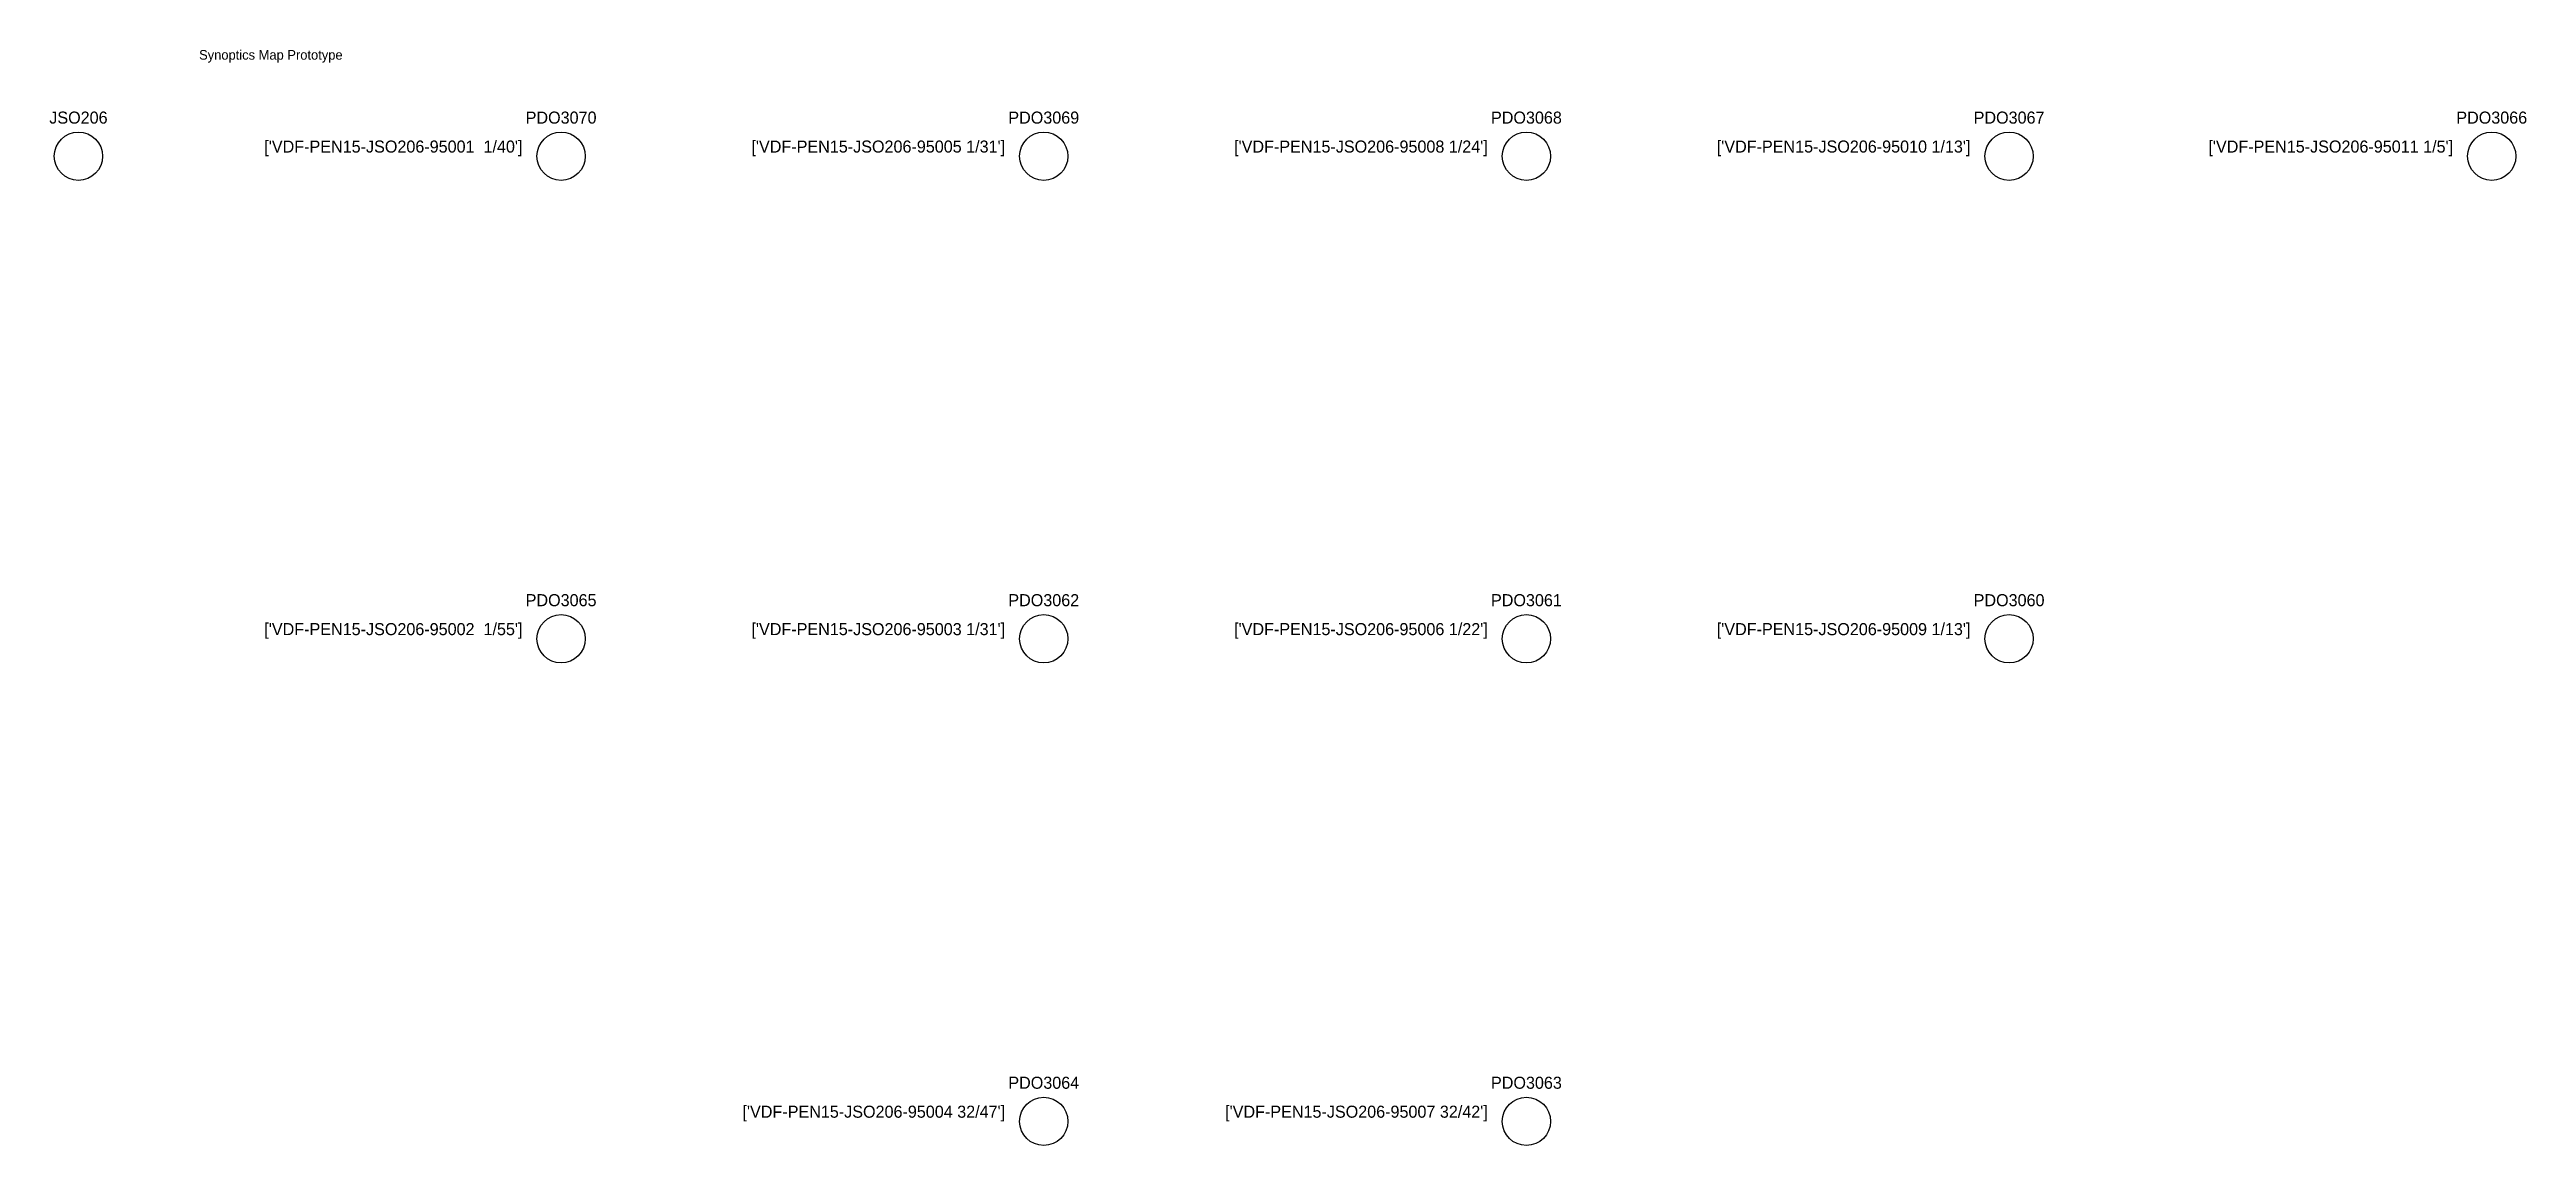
# Model space of a CAD drawing. Header units: metres. Extents: x -6 to 507, y -205 to 22.
import ezdxf
from ezdxf.enums import TextEntityAlignment as Align

# ---------------------------------------------------------------- set-up
doc = ezdxf.new("R2010")
doc.units = ezdxf.units.M
doc.layers.add('SINOP_JSFO', color=30, linetype='Continuous')
doc.layers.add('SINOP_PDO', color=4, linetype='Continuous')

# ---------------------------------------------------------------- blocks, each defined once
blk = doc.blocks.new('JSO')
at = {"layer": 'SINOP_JSFO'}
blk.add_circle((0, 0), 0.5, dxfattribs=at)
blk = doc.blocks.new('PDO')
at = {"layer": 'SINOP_PDO'}
blk.add_circle((0, 0), 0.5, dxfattribs=at)

msp = doc.modelspace()

# ---------------------------------------------------------------- block references
at = {"layer": 'SINOP_JSFO'}
ref = msp.add_blockref('JSO', (0, 0), dxfattribs=dict(at, xscale=10, yscale=10))
ref.add_attrib('TIPO', 'JSO206', dxfattribs={"height": 2.5}).set_placement((0, 8), align=Align.MIDDLE_CENTER)
at = {"layer": 'SINOP_PDO'}
ref = msp.add_blockref('PDO', (100, 0), dxfattribs=dict(at, xscale=10, yscale=10))
ref.add_attrib('TIPO', 'PDO3070', dxfattribs={"height": 2.5}).set_placement((100, 8), align=Align.MIDDLE_CENTER)
ref.add_attrib('CABO', "['VDF-PEN15-JSO206-95001  1/40']", dxfattribs={"height": 2.5}).set_placement((92, 0), align=Align.BOTTOM_RIGHT)
ref = msp.add_blockref('PDO', (200, 0), dxfattribs=dict(at, xscale=10, yscale=10))
ref.add_attrib('TIPO', 'PDO3069', dxfattribs={"height": 2.5}).set_placement((200, 8), align=Align.MIDDLE_CENTER)
ref.add_attrib('CABO', "['VDF-PEN15-JSO206-95005 1/31']", dxfattribs={"height": 2.5}).set_placement((192, 0), align=Align.BOTTOM_RIGHT)
ref = msp.add_blockref('PDO', (300, 0), dxfattribs=dict(at, xscale=10, yscale=10))
ref.add_attrib('TIPO', 'PDO3068', dxfattribs={"height": 2.5}).set_placement((300, 8), align=Align.MIDDLE_CENTER)
ref.add_attrib('CABO', "['VDF-PEN15-JSO206-95008 1/24']", dxfattribs={"height": 2.5}).set_placement((292, 0), align=Align.BOTTOM_RIGHT)
ref = msp.add_blockref('PDO', (400, 0), dxfattribs=dict(at, xscale=10, yscale=10))
ref.add_attrib('TIPO', 'PDO3067', dxfattribs={"height": 2.5}).set_placement((400, 8), align=Align.MIDDLE_CENTER)
ref.add_attrib('CABO', "['VDF-PEN15-JSO206-95010 1/13']", dxfattribs={"height": 2.5}).set_placement((392, 0), align=Align.BOTTOM_RIGHT)
ref = msp.add_blockref('PDO', (500, 0), dxfattribs=dict(at, xscale=10, yscale=10))
ref.add_attrib('TIPO', 'PDO3066', dxfattribs={"height": 2.5}).set_placement((500, 8), align=Align.MIDDLE_CENTER)
ref.add_attrib('CABO', "['VDF-PEN15-JSO206-95011 1/5']", dxfattribs={"height": 2.5}).set_placement((492, 0), align=Align.BOTTOM_RIGHT)
ref = msp.add_blockref('PDO', (100, -100), dxfattribs=dict(at, xscale=10, yscale=10))
ref.add_attrib('TIPO', 'PDO3065', dxfattribs={"height": 2.5}).set_placement((100, -92), align=Align.MIDDLE_CENTER)
ref.add_attrib('CABO', "['VDF-PEN15-JSO206-95002  1/55']", dxfattribs={"height": 2.5}).set_placement((92, -100), align=Align.BOTTOM_RIGHT)
ref = msp.add_blockref('PDO', (200, -100), dxfattribs=dict(at, xscale=10, yscale=10))
ref.add_attrib('TIPO', 'PDO3062', dxfattribs={"height": 2.5}).set_placement((200, -92), align=Align.MIDDLE_CENTER)
ref.add_attrib('CABO', "['VDF-PEN15-JSO206-95003 1/31']", dxfattribs={"height": 2.5}).set_placement((192, -100), align=Align.BOTTOM_RIGHT)
ref = msp.add_blockref('PDO', (300, -100), dxfattribs=dict(at, xscale=10, yscale=10))
ref.add_attrib('TIPO', 'PDO3061', dxfattribs={"height": 2.5}).set_placement((300, -92), align=Align.MIDDLE_CENTER)
ref.add_attrib('CABO', "['VDF-PEN15-JSO206-95006 1/22']", dxfattribs={"height": 2.5}).set_placement((292, -100), align=Align.BOTTOM_RIGHT)
ref = msp.add_blockref('PDO', (400, -100), dxfattribs=dict(at, xscale=10, yscale=10))
ref.add_attrib('TIPO', 'PDO3060', dxfattribs={"height": 2.5}).set_placement((400, -92), align=Align.MIDDLE_CENTER)
ref.add_attrib('CABO', "['VDF-PEN15-JSO206-95009 1/13']", dxfattribs={"height": 2.5}).set_placement((392, -100), align=Align.BOTTOM_RIGHT)
ref = msp.add_blockref('PDO', (200, -200), dxfattribs=dict(at, xscale=10, yscale=10))
ref.add_attrib('TIPO', 'PDO3064', dxfattribs={"height": 2.5}).set_placement((200, -192), align=Align.MIDDLE_CENTER)
ref.add_attrib('CABO', "['VDF-PEN15-JSO206-95004 32/47']", dxfattribs={"height": 2.5}).set_placement((192, -200), align=Align.BOTTOM_RIGHT)
ref = msp.add_blockref('PDO', (300, -200), dxfattribs=dict(at, xscale=10, yscale=10))
ref.add_attrib('TIPO', 'PDO3063', dxfattribs={"height": 2.5}).set_placement((300, -192), align=Align.MIDDLE_CENTER)
ref.add_attrib('CABO', "['VDF-PEN15-JSO206-95007 32/42']", dxfattribs={"height": 2.5}).set_placement((292, -200), align=Align.BOTTOM_RIGHT)

# ---------------------------------------------------------------- texts
msp.add_text('Synoptics Map Prototype', height=2).set_placement((25, 20))

doc.saveas('drawing.dxf')
